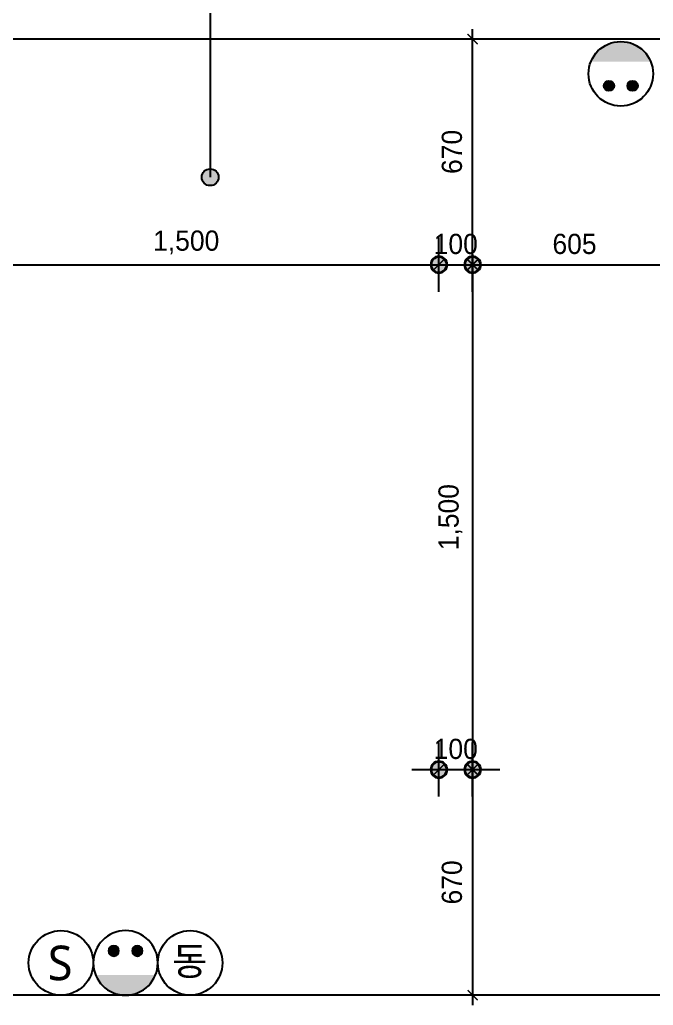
# Model space of a CAD drawing. Header units: inches. Extents: x 261411 to 598054, y 5888 to 34411.
# Drawn here: x 295123 to 297003, y 15351 to 18279 of the extents above; entities that cross this region are included whole.
import ezdxf

# ---------------------------------------------------------------- set-up
doc = ezdxf.new("R2010")
doc.units = ezdxf.units.IN
doc.header["$LTSCALE"] = 50
doc.header["$MEASUREMENT"] = 0
for name, color, linetype in [('02-WAL', 2, 'Continuous'), ('03-TEXT', 3, 'Continuous'), ('07-DIM WAL', 5, 'Continuous'), ('RC-LIGHT', 7, 'Continuous'), ('설비', 140, 'Continuous')]:
    doc.layers.add(name, color=color, linetype=linetype)
doc.styles.add('HY 울릉도 L', font='')
doc.styles.add('코레일둥고', font='Korail_Round_Gothic_Medium.ttf')
doc.styles.get('HY 울릉도 L').set_extended_font_data('HY울릉도L')
doc.dimstyles.new('30', dxfattribs={"dimscale": 30, "dimtxt": 2, "dimasz": 1, "dimexe": 1, "dimexo": 1, "dimgap": 1, "dimtad": 1, "dimdec": 0, "dimrnd": 0.05, "dimdsep": 46, "dimlunit": 6, "dimtxsty": 'HY 울릉도 L', "dimblk": 'ARCHTICK', "dimcen": 2.5, "dimdle": 1, "dimclrd": 133, "dimclre": 133, "dimclrt": 30, "dimadec": 0, "dimazin": 0, "dimtfac": 1, "dimtdec": 0, "dimtix": 1, "dimtmove": 2, "dimatfit": 3, "dimldrblk": 'ARCHTICK', "dimfxl": 1, "dimlwd": -1, "dimlwe": -1, "dimarcsym": 0})

# ---------------------------------------------------------------- blocks, each defined once
blk = doc.blocks.new('vudauseh')
at = {"layer": '02-WAL'}
for p, q in [((276753.1, 18221), (272668.1, 18221)), ((277198.1, 15381), (273596.1, 15381))]:
    blk.add_line(p, q, dxfattribs=at)
blk = doc.blocks.new('cjswjdeh')
blk.add_blockref('vudauseh', (35396.2, -3661.2))
blk = doc.blocks.new('1')
at = {"linetype": 'Continuous'}
h = blk.add_hatch(color=4, dxfattribs=at)
h.dxf.hatch_style = 1
edge = h.paths.add_edge_path()
edge.add_arc((11539653.5, -14273503.8), 37.5, 0, 360)
at = {"color": 1, "linetype": 'Continuous'}
for p, q in [((11539653.5, -14273637.1), (11539653.5, -14273370.5)), ((11539520.2, -14273503.8), (11539786.8, -14273503.8))]:
    blk.add_line(p, q, dxfattribs=at)
at = {"color": 4, "linetype": 'Continuous'}
for radius in [41.5, 37.5]:
    blk.add_circle((11539653.5, -14273503.8), radius, dxfattribs=at)
blk = doc.blocks.new('_ArchTick')
at = {"color": 0, "linetype": 'ByBlock', "const_width": 0.15}
blk.add_lwpolyline([(-0.5, -0.5), (0.5, 0.5)], dxfattribs=at)
blk = doc.blocks.new('*D866')
at = {"layer": '07-DIM WAL', "color": 133}
for p, q in [((294866.8, 17581), (294866.8, 17581)), ((294836.8, 17551), (296396.8, 17551)), ((296366.8, 17521), (296366.8, 17521))]:
    blk.add_line(p, q, dxfattribs=at)
at = {"layer": 'Defpoints', "color": 0}
for p in [(294866.8, 17551), (296366.8, 17551), (296366.8, 17551)]:
    blk.add_point(p, dxfattribs=at)
at = {"layer": '07-DIM WAL', "color": 133, "xscale": 30, "yscale": 30, "zscale": 30, "rotation": 180}
blk.add_blockref('_ArchTick', (294866.8, 17551), dxfattribs=at)
at = {"layer": '07-DIM WAL', "color": 133, "xscale": 30, "yscale": 30, "zscale": 30}
blk.add_blockref('_ArchTick', (296366.8, 17551), dxfattribs=at)
at = {"layer": '07-DIM WAL', "color": 30, "insert": (295616.8, 17616.9), "char_height": 60, "attachment_point": 5, "style": 'HY 울릉도 L'}
blk.add_mtext('1,500', dxfattribs=at)
blk = doc.blocks.new('*D867')
at = {"layer": '07-DIM WAL', "color": 133}
for p, q in [((296366.8, 17581), (296366.8, 17581)), ((296336.8, 17551), (296496.8, 17551)), ((296466.8, 17521), (296466.8, 17521))]:
    blk.add_line(p, q, dxfattribs=at)
at = {"layer": 'Defpoints', "color": 0}
for p in [(296366.8, 17551), (296466.8, 17551), (296466.8, 17551)]:
    blk.add_point(p, dxfattribs=at)
at = {"layer": '07-DIM WAL', "color": 133, "xscale": 30, "yscale": 30, "zscale": 30}
blk.add_blockref('_ArchTick', (296366.8, 17551), dxfattribs=at)
at = {"layer": '07-DIM WAL', "color": 133, "xscale": 30, "yscale": 30, "zscale": 30, "rotation": 180}
blk.add_blockref('_ArchTick', (296466.8, 17551), dxfattribs=at)
at = {"layer": '07-DIM WAL', "color": 30, "insert": (296416.8, 17612.2), "char_height": 60, "attachment_point": 5, "style": 'HY 울릉도 L'}
blk.add_mtext('100', dxfattribs=at)
blk = doc.blocks.new('*D869')
at = {"layer": '07-DIM WAL', "color": 133}
for p, q in [((296366.8, 16081), (296366.8, 16081)), ((296336.8, 16051), (296496.8, 16051)), ((296466.8, 16021), (296466.8, 16021))]:
    blk.add_line(p, q, dxfattribs=at)
at = {"layer": 'Defpoints', "color": 0}
for p in [(296366.8, 16051), (296466.8, 16051), (296466.8, 16051)]:
    blk.add_point(p, dxfattribs=at)
at = {"layer": '07-DIM WAL', "color": 133, "xscale": 30, "yscale": 30, "zscale": 30}
blk.add_blockref('_ArchTick', (296366.8, 16051), dxfattribs=at)
at = {"layer": '07-DIM WAL', "color": 133, "xscale": 30, "yscale": 30, "zscale": 30, "rotation": 180}
blk.add_blockref('_ArchTick', (296466.8, 16051), dxfattribs=at)
at = {"layer": '07-DIM WAL', "color": 30, "insert": (296416.8, 16112.2), "char_height": 60, "attachment_point": 5, "style": 'HY 울릉도 L'}
blk.add_mtext('100', dxfattribs=at)
blk = doc.blocks.new('*D870')
at = {"layer": '07-DIM WAL', "color": 133}
for p, q in [((296466.8, 17521), (296466.8, 18251)), ((296496.8, 18221), (296496.8, 18221)), ((296496.8, 17551), (296496.8, 17551))]:
    blk.add_line(p, q, dxfattribs=at)
at = {"layer": 'Defpoints', "color": 0}
for p in [(296466.8, 18221), (296466.8, 18221), (296466.8, 17551)]:
    blk.add_point(p, dxfattribs=at)
at = {"layer": '07-DIM WAL', "color": 133, "xscale": 30, "yscale": 30, "zscale": 30}
for p, rotation in [((296466.8, 18221), 90), ((296466.8, 17551), 270)]:
    blk.add_blockref('_ArchTick', p, dxfattribs=dict(at, rotation=rotation))
at = {"layer": '07-DIM WAL', "color": 30, "insert": (296405.6, 17886), "char_height": 60, "attachment_point": 5, "rotation": 90, "style": 'HY 울릉도 L'}
blk.add_mtext('670', dxfattribs=at)
blk = doc.blocks.new('*D871')
at = {"layer": '07-DIM WAL', "color": 133}
for p, q in [((296466.8, 17581), (296466.8, 17581)), ((297071.8, 17581), (297071.8, 17581)), ((296436.8, 17551), (297101.8, 17551))]:
    blk.add_line(p, q, dxfattribs=at)
at = {"layer": 'Defpoints', "color": 0}
for p in [(296466.8, 17551), (297071.8, 17551), (297071.8, 17551)]:
    blk.add_point(p, dxfattribs=at)
at = {"layer": '07-DIM WAL', "color": 133, "xscale": 30, "yscale": 30, "zscale": 30, "rotation": 180}
blk.add_blockref('_ArchTick', (296466.8, 17551), dxfattribs=at)
at = {"layer": '07-DIM WAL', "color": 133, "xscale": 30, "yscale": 30, "zscale": 30}
blk.add_blockref('_ArchTick', (297071.8, 17551), dxfattribs=at)
at = {"layer": '07-DIM WAL', "color": 30, "insert": (296769.3, 17612.3), "char_height": 60, "attachment_point": 5, "style": 'HY 울릉도 L'}
blk.add_mtext('605', dxfattribs=at)
blk = doc.blocks.new('*D873')
at = {"layer": '07-DIM WAL', "color": 133}
for p, q in [((296466.8, 17581), (296466.8, 16021)), ((296496.8, 17551), (296496.8, 17551)), ((296496.8, 16051), (296496.8, 16051))]:
    blk.add_line(p, q, dxfattribs=at)
at = {"layer": 'Defpoints', "color": 0}
for p in [(296466.8, 17551), (296466.8, 16051), (296466.8, 16051)]:
    blk.add_point(p, dxfattribs=at)
at = {"layer": '07-DIM WAL', "color": 133, "xscale": 30, "yscale": 30, "zscale": 30}
for p, rotation in [((296466.8, 17551), 90), ((296466.8, 16051), 270)]:
    blk.add_blockref('_ArchTick', p, dxfattribs=dict(at, rotation=rotation))
at = {"layer": '07-DIM WAL', "color": 30, "insert": (296400.9, 16801), "char_height": 60, "attachment_point": 5, "rotation": 90, "style": 'HY 울릉도 L'}
blk.add_mtext('1,500', dxfattribs=at)
blk = doc.blocks.new('*D874')
at = {"layer": '07-DIM WAL', "color": 133}
for p, q in [((296466.8, 16081), (296466.8, 15351)), ((296496.8, 16051), (296496.8, 16051)), ((296496.8, 15381), (296496.8, 15381))]:
    blk.add_line(p, q, dxfattribs=at)
at = {"layer": 'Defpoints', "color": 0}
for p in [(296466.8, 16051), (296466.8, 15381), (296466.8, 15381)]:
    blk.add_point(p, dxfattribs=at)
at = {"layer": '07-DIM WAL', "color": 133, "xscale": 30, "yscale": 30, "zscale": 30}
for p, rotation in [((296466.8, 16051), 90), ((296466.8, 15381), 270)]:
    blk.add_blockref('_ArchTick', p, dxfattribs=dict(at, rotation=rotation))
at = {"layer": '07-DIM WAL', "color": 30, "insert": (296405.6, 15716), "char_height": 60, "attachment_point": 5, "rotation": 90, "style": 'HY 울릉도 L'}
blk.add_mtext('670', dxfattribs=at)
blk = doc.blocks.new('SW')
at = {"layer": '설비', "color": 140}
blk.add_circle((11533254.1, -14277699.4), 184, dxfattribs=at)
at = {"layer": '설비', "color": 140, "insert": (11533320, -14277600.8), "char_height": 197.143, "width": 314.327, "attachment_point": 3, "style": '코레일둥고'}
blk.add_mtext('{\\fMalgun Gothic|b0|i0|c129|p50;S}', dxfattribs=at)
blk = doc.blocks.new('egoo')
at = {"layer": '설비'}
h = blk.add_hatch(color=140, dxfattribs=at)
edge = h.paths.add_edge_path()
edge.add_arc((1015645.3, 443433.7), 22.3, 0, 360)
h = blk.add_hatch(color=140, dxfattribs=at)
edge = h.paths.add_edge_path()
edge.add_arc((1015747.7, 443433.7), 22.3, 0, 360)
h = blk.add_hatch(color=140, dxfattribs=at)
edge = h.paths.add_edge_path()
edge.add_line((1015826.3, 443329.1), (1015566.6, 443329.1))
edge.add_ellipse((1015696.5, 443381.5), major_axis=(99, 99), ratio=1, start_angle=156.9578, end_angle=293.0422)
at = {"layer": '설비', "color": 140}
for centre, radius in [((1015696.5, 443381.5), 140), ((1015645.3, 443433.7), 22.3), ((1015747.7, 443433.7), 22.3)]:
    blk.add_circle(centre, radius, dxfattribs=at)
blk = doc.blocks.new('DLSXJVHS')
at = {"layer": '설비', "color": 140}
blk.add_circle((236550.8, 103607.8), 115, dxfattribs=at)
at = {"layer": '설비', "color": 140, "style": '코레일둥고'}
blk.add_text('동', height=100, dxfattribs=at).set_placement((236486.9, 103564.3))

msp = doc.modelspace()

# ---------------------------------------------------------------- hatches: boundary and pattern name
at = {"layer": '03-TEXT'}
h = msp.add_hatch(color=7, dxfattribs=at)
h.dxf.hatch_style = 1
edge = h.paths.add_edge_path()
edge.add_arc((295688, 17810.7), 25, 90, 450)
h = msp.add_hatch(color=7, dxfattribs=at)
h.dxf.hatch_style = 1
edge = h.paths.add_edge_path()
edge.add_arc((295688, 17810.7), 25, 90, 450)

# ---------------------------------------------------------------- linework, layer by layer
at = {"layer": '03-TEXT', "color": 7}
msp.add_line((295688, 19060.2), (295688, 17810.7), dxfattribs=at)
msp.add_circle((295688, 17810.7), 25, dxfattribs=at)
msp.add_circle((295688, 17810.7), 25, dxfattribs=at)

# ---------------------------------------------------------------- block references
msp.add_blockref('cjswjdeh', (-13896.2, 3661.2))
at = {"layer": 'RC-LIGHT', "xscale": -0.6024096385271789, "yscale": 0.6024096385271789, "zscale": 0.6024096385271789, "rotation": 270}
for p in [(8894863.1, -6934047.5), (8894963.1, -6934047.5), (8894863.1, -6935547.5), (8894963.1, -6935547.5)]:
    msp.add_blockref('1', p, dxfattribs=at)
at = {"layer": '설비', "color": 140, "xscale": 0.6845238224412213, "yscale": 0.6845238224412213, "zscale": 0.6845238224412213, "rotation": 180}
msp.add_blockref('egoo', (992175.1, 321623.2), dxfattribs=at)
at = {"layer": '설비', "color": 140}
for name, p, xscale, yscale, zscale in [('SW', (-5711658.2, 7451778.6), 0.5208333333333334, 0.5208333333333334, 0.5208333333333334), ('egoo', (990705.1, -288028.4), -0.6845238224412213, 0.6845238224412213, 0.6845238224412213)]:
    msp.add_blockref(name, p, dxfattribs=dict(at, xscale=xscale, yscale=yscale, zscale=zscale))
at = {"layer": '설비', "xscale": 0.8333333333333334, "yscale": 0.8333333333333334, "zscale": 0.8333333333333334}
msp.add_blockref('DLSXJVHS', (98502.7, -70863), dxfattribs=at)

# ---------------------------------------------------------------- dimensions: what is measured, and where the dimension line sits
at = {"layer": '07-DIM WAL'}
for base, p1, p2, picture, middle in [((296466.8, 18221), (296466.8, 17551), (296466.8, 18221), '*D870', (296405.6, 17886)), ((296466.8, 16051), (296466.8, 17551), (296466.8, 16051), '*D873', (296400.9, 16801)), ((296466.8, 15381), (296466.8, 16051), (296466.8, 15381), '*D874', (296405.6, 15716))]:
    dim = msp.add_linear_dim(base=base, p1=p1, p2=p2, angle=90, dimstyle='30', dxfattribs=at)
    dim.commit()
    dim.dimension.update_dxf_attribs({"geometry": picture, "text_midpoint": middle})
for base, p1, p2, picture, middle in [((296366.8, 17551), (294866.8, 17551), (296366.8, 17551), '*D866', (295616.8, 17616.9)), ((297071.8, 17551), (296466.8, 17551), (297071.8, 17551), '*D871', (296769.3, 17612.3))]:
    dim = msp.add_linear_dim(base=base, p1=p1, p2=p2, dimstyle='30', dxfattribs=at)
    dim.commit()
    dim.dimension.update_dxf_attribs({"geometry": picture, "text_midpoint": middle})
for base, p1, p2, picture, middle in [((296466.8, 17551), (296366.8, 17551), (296466.8, 17551), '*D867', (296416.8, 17612.2)), ((296466.8, 16051), (296366.8, 16051), (296466.8, 16051), '*D869', (296416.8, 16112.2))]:
    dim = msp.add_linear_dim(base=base, p1=p1, p2=p2, dimstyle='30', override={"dimtfill": 0}, dxfattribs=at)
    dim.commit()
    dim.dimension.update_dxf_attribs({"geometry": picture, "text_midpoint": middle})

doc.saveas('drawing.dxf')
